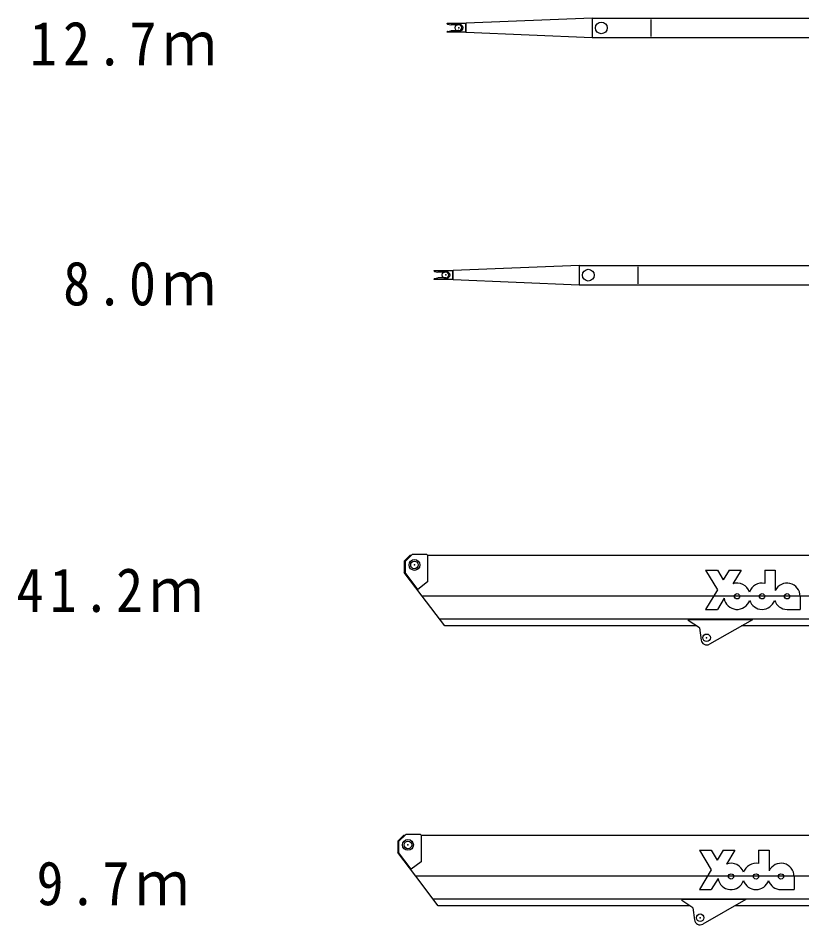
# Model space of a CAD drawing. Units: millimetres, scale not verified. Extents: x -36384 to 37833, y -22449 to 22042.
# Drawn here: x -36384 to -25951, y 9781 to 21862 of the extents above; entities that cross this region are included whole.
import ezdxf

# ---------------------------------------------------------------- set-up
doc = ezdxf.new("R2010")
doc.units = ezdxf.units.MM
doc.header["$LTSCALE"] = 200
doc.header["$PDMODE"] = 32
doc.header["$PDSIZE"] = 100
doc.layers.add('0-0_0', color=7, linetype='Continuous')
doc.styles.add('ＭＳ ゴシック', font='')
doc.styles.get('ＭＳ ゴシック').set_extended_font_data('MS Gothic')

msp = doc.modelspace()

# ---------------------------------------------------------------- linework, layer by layer
at = {"layer": '0-0_0'}
for p, q in [((-30673.4, 21790.4), (-30673.4, 21794.9)), ((-30673.4, 21794.9), (-30424.4, 21794.9)), ((-30667.1, 21782.6), (-30625.5, 21773.4)), ((-30535.4, 21772.9), (-30621.2, 21772.9)), ((-30535.4, 21772.9), (-30530.4, 21771.6)), ((-30515.4, 21771.6), (-30530.4, 21771.6)), ((-30424.4, 21672.9), (-30424.4, 21794.9)), ((-30420.4, 21790.9), (-30424.4, 21794.9)), ((-28740.4, 21861.9), (-30420.4, 21793.9)), ((-30420.4, 21673.9), (-30420.4, 21793.9)), ((-28740.4, 21861.9), (-28740.4, 21604.9)), ((-28740.4, 21861.9), (-23012.7, 21861.9)), ((-27962.4, 21843.8), (-27962.4, 21616)), ((-30673.4, 21672.9), (-30673.4, 21677.5)), ((-30424.4, 21672.9), (-30673.4, 21672.9)), ((-30667.1, 21685.3), (-30625.5, 21694.5)), ((-30535.4, 21694.9), (-30621.7, 21694.9)), ((-30535.4, 21694.9), (-30530.4, 21696.2)), ((-30515.4, 21696.2), (-30530.4, 21696.2)), ((-30424.4, 21672.9), (-30420.4, 21676.9)), ((-30420.4, 21673.9), (-28740.4, 21604.9)), ((-28740.4, 21604.9), (-22864.7, 21604.9)), ((-30847, 18496.2), (-30847, 18500.7)), ((-30847, 18500.7), (-30598, 18500.7)), ((-30840.8, 18488.4), (-30799.2, 18479.2)), ((-30598, 18378.7), (-30598, 18500.7)), ((-30594, 18496.7), (-30598, 18500.7)), ((-28914, 18567.7), (-30594, 18499.7)), ((-30594, 18379.7), (-30594, 18499.7)), ((-28914, 18567.7), (-28914, 18310.7)), ((-28914, 18567.7), (-23186.4, 18567.7)), ((-28136.1, 18549.6), (-28136.1, 18321.8)), ((-30847, 18378.7), (-30847, 18383.3)), ((-30598, 18378.7), (-30847, 18378.7)), ((-30840.8, 18391.1), (-30799.2, 18400.3)), ((-30709, 18400.7), (-30795.3, 18400.7)), ((-30709, 18478.7), (-30794.9, 18478.7)), ((-30709, 18478.7), (-30704, 18477.4)), ((-30709, 18400.7), (-30704, 18402)), ((-30689, 18477.4), (-30704, 18477.4)), ((-30689, 18402), (-30704, 18402)), ((-30598, 18378.7), (-30594, 18382.7)), ((-30594, 18379.7), (-28914, 18310.7)), ((-28914, 18310.7), (-23038.4, 18310.7)), ((-31168.4, 14701.3), (-31243.4, 14626.3)), ((-31243.4, 14626.3), (-31243.4, 14476.3)), ((-31233.4, 14621.3), (-31137.4, 14717.3)), ((-31233.4, 14621.3), (-31233.4, 14474.6)), ((-31153.4, 14701.3), (-31168.4, 14701.3)), ((-30943.4, 14717.3), (-31137.4, 14717.3)), ((-30933.4, 14707.3), (-30943.4, 14717.3)), ((-30933.4, 14707.3), (-30933.4, 14351.3)), ((-22637.4, 14701.3), (-30933.4, 14701.3)), ((-27233.2, 14509.1), (-27075.7, 14246.6)), ((-27233.2, 14509.1), (-27075.7, 14509.1)), ((-27075.7, 14509.1), (-26997, 14377.8)), ((-26918.2, 14509.1), (-26997, 14377.8)), ((-26918.2, 14509.1), (-26760.7, 14509.1)), ((-26760.7, 14509.1), (-26871.8, 14324)), ((-26445.7, 14509.1), (-26305.7, 14509.1)), ((-26445.7, 14509.1), (-26445.7, 14330.6)), ((-26305.7, 14509.1), (-26305.7, 14235.4)), ((-31003.4, 14158.4), (-31243.4, 14476.3)), ((-31063.4, 14251.3), (-31233.4, 14474.6)), ((-30933.4, 14351.3), (-31063.4, 14251.3)), ((-30705.9, 13764.3), (-31003.4, 14158.4)), ((-22371.4, 14158.4), (-31003.4, 14158.4)), ((-27075.7, 14246.6), (-27233.2, 13984.1)), ((-25973.2, 14159.1), (-25973.2, 13984.1)), ((-26986.3, 14133.1), (-27075.7, 13984.1)), ((-27233.2, 13984.1), (-27075.7, 13984.1)), ((-26148.2, 13984.1), (-25973.2, 13984.1)), ((-22308.4, 13855.8), (-30775, 13855.8)), ((-27314.3, 13736.7), (-27463.4, 13834.8)), ((-26610, 13847.3), (-27181.2, 13521.2)), ((-27356.3, 13764.3), (-30705.9, 13764.3)), ((-27314.3, 13736.7), (-27292.8, 13576.4)), ((-22308.4, 13764.3), (-26755.4, 13764.3)), ((-31254.9, 10971.2), (-31329.9, 10896.2)), ((-31329.9, 10896.2), (-31329.9, 10746.2)), ((-31319.9, 10891.2), (-31223.9, 10987.2)), ((-31319.9, 10891.2), (-31319.9, 10744.5)), ((-31239.9, 10971.2), (-31254.9, 10971.2)), ((-31029.9, 10987.2), (-31223.9, 10987.2)), ((-31019.9, 10977.2), (-31029.9, 10987.2)), ((-31019.9, 10977.2), (-31019.9, 10621.2)), ((-22723.9, 10971.2), (-31019.9, 10971.2)), ((-27313.7, 10776.5), (-27156.2, 10514)), ((-27313.7, 10776.5), (-27156.2, 10776.5)), ((-27156.2, 10776.5), (-27077.5, 10645.3)), ((-26998.7, 10776.5), (-27077.5, 10645.3)), ((-26998.7, 10776.5), (-26841.2, 10776.5)), ((-26841.2, 10776.5), (-26952.3, 10591.4)), ((-26526.2, 10776.5), (-26386.2, 10776.5)), ((-26526.2, 10776.5), (-26526.2, 10598)), ((-26386.2, 10776.5), (-26386.2, 10502.8)), ((-31089.9, 10428.3), (-31329.9, 10746.2)), ((-31149.9, 10521.2), (-31319.9, 10744.5)), ((-31019.9, 10621.2), (-31149.9, 10521.2)), ((-27156.2, 10514), (-27313.7, 10251.5)), ((-30792.4, 10034.2), (-31089.9, 10428.3)), ((-22457.9, 10428.3), (-31089.9, 10428.3)), ((-27066.8, 10400.6), (-27156.2, 10251.5)), ((-26053.7, 10426.5), (-26053.7, 10251.5)), ((-27313.7, 10251.5), (-27156.2, 10251.5)), ((-26228.7, 10251.5), (-26053.7, 10251.5)), ((-22394.9, 10125.7), (-30861.5, 10125.7)), ((-27442.8, 10034.2), (-30792.4, 10034.2)), ((-27400.8, 10006.6), (-27549.9, 10104.7)), ((-26696.5, 10117.2), (-27267.7, 9791.1)), ((-22394.9, 10034.2), (-26841.9, 10034.2)), ((-27400.8, 10006.6), (-27379.3, 9846.2))]:
    msp.add_line(p, q, dxfattribs=at)
for points in [[(-26610, 13847.3), (-27463.4, 13847.3), (-27463.4, 13834.8)], [(-26696.5, 10117.2), (-27549.9, 10117.2), (-27549.9, 10104.7)]]:
    msp.add_lwpolyline(points, dxfattribs=at)
for centre, radius in [((-28620.4, 21731.4), 78.1), ((-28794, 18437.2), 78.1), ((-31108.4, 14576.3), 71.9), ((-26813.2, 14159.1), 35), ((-26480.7, 14159.1), 35), ((-26148.2, 14159.1), 35), ((-27218.4, 13606.3), 50), ((-31194.9, 10846.2), 71.9), ((-26893.7, 10426.5), 35), ((-26561.2, 10426.5), 35), ((-26228.7, 10426.5), 35), ((-27304.9, 9876.2), 50)]:
    msp.add_circle(centre, radius, dxfattribs=at)
for centre, radius, start, end in [((-30665.4, 21790.4), 8, 180.00001, 257.5845), ((-30621.2, 21792.9), 20, 257.5845, 270), ((-30515.4, 21733.9), 37.7, 270, 90), ((-30665.4, 21677.5), 8, 102.4155, 180), ((-30621.2, 21674.9), 20, 90, 102.4155), ((-30839, 18496.2), 8, 180.00001, 257.5845), ((-30839, 18383.3), 8, 102.4155, 180), ((-30794.9, 18498.7), 20, 257.5845, 270), ((-30794.9, 18380.7), 20, 90, 102.4155), ((-30689, 18439.7), 37.7, 270, 90), ((-26813.2, 14159.1), 175, 18.19487, 109.54695), ((-26480.7, 14159.1), 175, 78.46303, 161.80511), ((-26148.2, 14159.1), 175, 0, 154.15807), ((-26813.2, 14159.1), 175, 188.52551, 341.80511), ((-26480.7, 14159.1), 175, 198.19487, 341.80511), ((-26148.2, 14159.1), 175, 198.19487, 270), ((-27218.4, 13586.3), 75, 187.64456, 299.722), ((-26893.7, 10426.5), 175, 18.19487, 109.54695), ((-26561.2, 10426.5), 175, 78.46303, 161.80511), ((-26228.7, 10426.5), 175, 0, 154.15807), ((-26893.7, 10426.5), 175, 188.52551, 341.80511), ((-26561.2, 10426.5), 175, 198.19487, 341.80511), ((-26228.7, 10426.5), 175, 198.19487, 270), ((-27304.9, 9856.2), 75, 187.64456, 299.722)]:
    msp.add_arc(centre, radius, start, end, dxfattribs=at)
for p in [(-30515.4, 21733.9), (-30689, 18439.7), (-31108.4, 14576.3), (-27218.4, 13606.3), (-31194.9, 10846.2), (-27304.9, 9876.2)]:
    msp.add_point(p, dxfattribs=at)

# ---------------------------------------------------------------- texts
at = {"layer": '0-0_0', "char_height": 586.5, "attachment_point": 7, "style": 'ＭＳ ゴシック'}
for s, insert in [('\\T1.23;\\W0.9;12.7ｍ', (-36228.3, 21222)), ('\\T1.22;\\W0.9;8.0ｍ', (-35784.4, 18025.4)), ('\\T1.23;\\W0.9;41.2ｍ', (-36405.9, 13940.8)), ('\\T1.22;\\W0.9;9.7ｍ', (-36139.5, 10033.8))]:
    msp.add_mtext(s, dxfattribs=dict(at, insert=insert))

doc.saveas('drawing.dxf')
